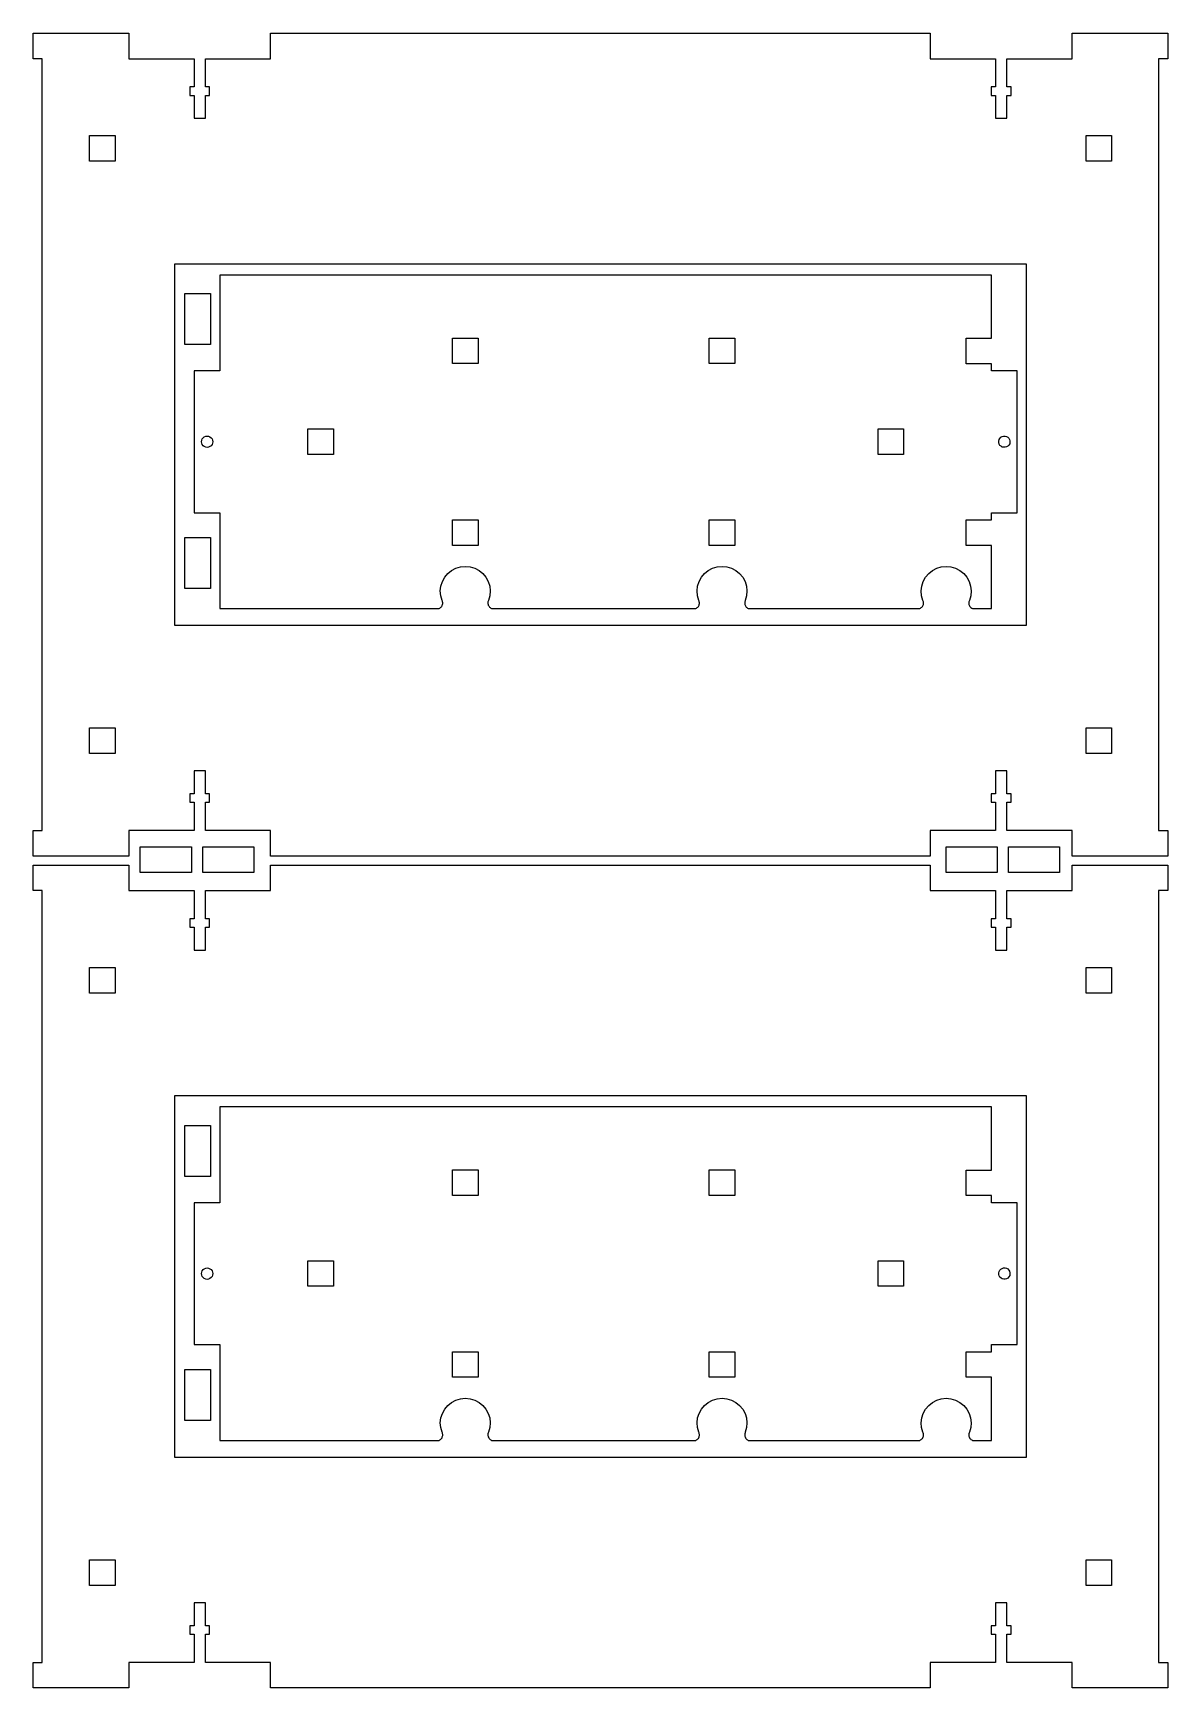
# Model space of a CAD drawing. Extents: x 5 to 2395, y 3 to 1197.
# Drawn here: x 5 to 805, y 18 to 1184 of the extents above; entities that cross this region are included whole.
import ezdxf

# ---------------------------------------------------------------- set-up
doc = ezdxf.new("R2010")
doc.units = 0
doc.layers.add('RACK_CUTOUT_18MM_OSB', color=18, linetype='CONTINUOUS')

msp = doc.modelspace()

# ---------------------------------------------------------------- linework, layer by layer
at = {"layer": 'RACK_CUTOUT_18MM_OSB'}
for points in [[(4.6, 603.8), (4.6, 621.8), (11.1, 621.8), (11.1, 1165.8), (4.6, 1165.8), (4.6, 1183.8), (72.1, 1183.8), (72.1, 1165.8), (118.1, 1165.8), (118.1, 1145.9), (115.1, 1145.9), (115.1, 1139.9), (118.1, 1139.9), (118.1, 1123.8), (126.1, 1123.8), (126.1, 1139.9), (129.1, 1139.9), (129.1, 1145.9), (126.1, 1145.9), (126.1, 1165.8), (172.1, 1165.8), (172.1, 1183.8), (637.1, 1183.8), (637.1, 1165.8), (683.1, 1165.8), (683.1, 1145.9), (680.1, 1145.9), (680.1, 1139.9), (683.1, 1139.9), (683.1, 1123.8), (691.1, 1123.8), (691.1, 1139.9), (694.1, 1139.9), (694.1, 1145.9), (691.1, 1145.9), (691.1, 1165.8), (737.1, 1165.8), (737.1, 1183.8), (804.6, 1183.8), (804.6, 1165.8), (798.1, 1165.8), (798.1, 621.8), (804.6, 621.8), (804.6, 603.8), (737.1, 603.8), (737.1, 621.8), (691.1, 621.8), (691.1, 641.7), (694.1, 641.7), (694.1, 647.7), (691.1, 647.7), (691.1, 663.8), (683.1, 663.8), (683.1, 647.7), (680.1, 647.7), (680.1, 641.7), (683.1, 641.7), (683.1, 621.8), (637.1, 621.8), (637.1, 603.8), (172.1, 603.8), (172.1, 621.8), (126.1, 621.8), (126.1, 641.7), (129.1, 641.7), (129.1, 647.7), (126.1, 647.7), (126.1, 663.8), (118.1, 663.8), (118.1, 647.7), (115.1, 647.7), (115.1, 641.7), (118.1, 641.7), (118.1, 621.8), (72.1, 621.8), (72.1, 603.8)], [(62.4, 1093.6), (44.4, 1093.6), (44.4, 1111.6), (62.4, 1111.6)], [(764.9, 1111.6), (764.9, 1093.6), (746.9, 1093.6), (746.9, 1111.6)], [(104.6, 766.3), (104.6, 1021.3), (704.6, 1021.3), (704.6, 766.3)], [(118.3, 845.8), (136.3, 845.8), (136.3, 778.3), (290.8, 778.3), (291.3, 778.6), (291.8, 778.9), (292.2, 779.3), (292.6, 779.7), (292.9, 780.2), (293.1, 780.7), (293.3, 781.2), (293.4, 781.8), (293.4, 782.4), (293.3, 782.9), (293.2, 783.5), (292.9, 784), (292, 787.3), (291.7, 790.7), (292.1, 794.1), (293.2, 797.3), (294.8, 800.3), (297, 802.9), (299.6, 805.1), (302.7, 806.7), (305.9, 807.6), (309.3, 808), (312.7, 807.6), (316, 806.7), (319, 805.1), (321.7, 802.9), (323.9, 800.3), (325.5, 797.3), (326.5, 794.1), (326.9, 790.7), (326.6, 787.3), (325.7, 784), (325.5, 783.5), (325.3, 782.9), (325.3, 782.4), (325.3, 781.8), (325.4, 781.2), (325.5, 780.7), (325.8, 780.2), (326.1, 779.7), (326.4, 779.3), (326.8, 778.9), (327.3, 778.6), (327.8, 778.3), (471.8, 778.3), (472.3, 778.6), (472.8, 778.9), (473.2, 779.3), (473.6, 779.7), (473.9, 780.2), (474.1, 780.7), (474.3, 781.2), (474.4, 781.8), (474.4, 782.4), (474.3, 782.9), (474.2, 783.5), (473.9, 784), (473, 787.3), (472.7, 790.7), (473.1, 794.1), (474.2, 797.3), (475.8, 800.3), (478, 802.9), (480.6, 805.1), (483.7, 806.7), (486.9, 807.6), (490.3, 808), (493.7, 807.6), (497, 806.7), (500, 805.1), (502.7, 802.9), (504.9, 800.3), (506.5, 797.3), (507.5, 794.1), (507.9, 790.7), (507.6, 787.3), (506.7, 784), (506.5, 783.5), (506.3, 782.9), (506.3, 782.4), (506.3, 781.8), (506.4, 781.2), (506.5, 780.7), (506.8, 780.2), (507.1, 779.7), (507.4, 779.3), (507.8, 778.9), (508.3, 778.6), (508.8, 778.3), (629.8, 778.3), (630.3, 778.6), (630.8, 778.9), (631.2, 779.3), (631.6, 779.7), (631.9, 780.2), (632.1, 780.7), (632.3, 781.2), (632.4, 781.8), (632.4, 782.4), (632.3, 782.9), (632.2, 783.5), (631.9, 784), (631, 787.3), (630.7, 790.7), (631.1, 794.1), (632.2, 797.3), (633.8, 800.3), (636, 802.9), (638.6, 805.1), (641.7, 806.7), (644.9, 807.6), (648.3, 808), (651.7, 807.6), (655, 806.7), (658, 805.1), (660.7, 802.9), (662.9, 800.3), (664.5, 797.3), (665.5, 794.1), (665.9, 790.7), (665.6, 787.3), (664.7, 784), (664.5, 783.5), (664.3, 782.9), (664.3, 782.4), (664.3, 781.8), (664.4, 781.2), (664.5, 780.7), (664.8, 780.2), (665.1, 779.7), (665.4, 779.3), (665.8, 778.9), (666.3, 778.6), (666.8, 778.3), (680.3, 778.3), (680.3, 822.8), (662.3, 822.8), (662.3, 840.8), (680.3, 840.8), (680.3, 845.8), (698.3, 845.8), (698.3, 945.8), (680.3, 945.8), (680.3, 950.8), (662.3, 950.8), (662.3, 968.8), (680.3, 968.8), (680.3, 1013.3), (136.3, 1013.3), (136.3, 945.8), (118.3, 945.8)], [(111.6, 964.3), (111.6, 1000.3), (129.6, 1000.3), (129.6, 964.3)], [(318.3, 950.9), (300.3, 950.9), (300.3, 968.9), (318.3, 968.9)], [(499.3, 968.9), (499.3, 950.9), (481.3, 950.9), (481.3, 968.9)], [(125.3, 892.4), (124.5, 893), (123.9, 893.8), (123.5, 894.8), (123.3, 895.8), (123.5, 896.9), (123.9, 897.8), (124.5, 898.7), (125.3, 899.3), (126.3, 899.7), (127.3, 899.8), (128.4, 899.7), (129.3, 899.3), (130.2, 898.7), (130.8, 897.8), (131.2, 896.9), (131.3, 895.8), (131.2, 894.8), (130.8, 893.8), (130.2, 893), (129.3, 892.4), (128.4, 892), (127.3, 891.8), (126.3, 892)], [(216.3, 904.9), (216.3, 886.9), (198.3, 886.9), (198.3, 904.9)], [(618.3, 886.9), (600.3, 886.9), (600.3, 904.9), (618.3, 904.9)], [(687.9, 892.1), (687, 892.6), (686.2, 893.3), (685.7, 894.2), (685.4, 895.2), (685.4, 896.3), (685.6, 897.3), (686.1, 898.2), (686.8, 899), (687.7, 899.5), (688.7, 899.8), (689.8, 899.8), (690.8, 899.6), (691.7, 899.1), (692.5, 898.3), (693, 897.5), (693.3, 896.5), (693.3, 895.4), (693.1, 894.4), (692.6, 893.5), (691.8, 892.7), (690.9, 892.2), (689.9, 891.9), (688.9, 891.9)], [(300.3, 840.8), (318.3, 840.8), (318.3, 822.8), (300.3, 822.8)], [(481.3, 840.8), (499.3, 840.8), (499.3, 822.8), (481.3, 822.8)], [(111.6, 792.3), (111.6, 828.3), (129.6, 828.3), (129.6, 792.3)], [(62.4, 694.1), (62.4, 676.1), (44.4, 676.1), (44.4, 694.1)], [(746.9, 676.1), (746.9, 694.1), (764.9, 694.1), (764.9, 676.1)], [(80.2, 592.3), (80.2, 610.3), (116.2, 610.3), (116.2, 592.3)], [(124.2, 592.3), (124.2, 610.3), (160.2, 610.3), (160.2, 592.3)], [(648.2, 592.3), (648.2, 610.3), (684.2, 610.3), (684.2, 592.3)], [(692.2, 592.3), (692.2, 610.3), (728.2, 610.3), (728.2, 592.3)], [(4.6, 17.5), (4.6, 35.5), (11.1, 35.5), (11.1, 579.5), (4.6, 579.5), (4.6, 597.5), (72.1, 597.5), (72.1, 579.5), (118.1, 579.5), (118.1, 559.6), (115.1, 559.6), (115.1, 553.6), (118.1, 553.6), (118.1, 537.5), (126.1, 537.5), (126.1, 553.6), (129.1, 553.6), (129.1, 559.6), (126.1, 559.6), (126.1, 579.5), (172.1, 579.5), (172.1, 597.5), (637.1, 597.5), (637.1, 579.5), (683.1, 579.5), (683.1, 559.6), (680.1, 559.6), (680.1, 553.6), (683.1, 553.6), (683.1, 537.5), (691.1, 537.5), (691.1, 553.6), (694.1, 553.6), (694.1, 559.6), (691.1, 559.6), (691.1, 579.5), (737.1, 579.5), (737.1, 597.5), (804.6, 597.5), (804.6, 579.5), (798.1, 579.5), (798.1, 35.5), (804.6, 35.5), (804.6, 17.5), (737.1, 17.5), (737.1, 35.5), (691.1, 35.5), (691.1, 55.4), (694.1, 55.4), (694.1, 61.4), (691.1, 61.4), (691.1, 77.5), (683.1, 77.5), (683.1, 61.4), (680.1, 61.4), (680.1, 55.4), (683.1, 55.4), (683.1, 35.5), (637.1, 35.5), (637.1, 17.5), (172.1, 17.5), (172.1, 35.5), (126.1, 35.5), (126.1, 55.4), (129.1, 55.4), (129.1, 61.4), (126.1, 61.4), (126.1, 77.5), (118.1, 77.5), (118.1, 61.4), (115.1, 61.4), (115.1, 55.4), (118.1, 55.4), (118.1, 35.5), (72.1, 35.5), (72.1, 17.5)], [(62.4, 507.3), (44.4, 507.3), (44.4, 525.3), (62.4, 525.3)], [(764.9, 525.3), (764.9, 507.3), (746.9, 507.3), (746.9, 525.3)], [(104.6, 180), (104.6, 435), (704.6, 435), (704.6, 180)], [(118.3, 259.5), (136.3, 259.5), (136.3, 192), (290.8, 192), (291.3, 192.3), (291.8, 192.6), (292.2, 193), (292.6, 193.4), (292.9, 193.9), (293.1, 194.4), (293.3, 194.9), (293.4, 195.5), (293.4, 196.1), (293.3, 196.6), (293.2, 197.2), (292.9, 197.7), (292, 201), (291.7, 204.4), (292.1, 207.8), (293.2, 211), (294.8, 214), (297, 216.6), (299.6, 218.8), (302.7, 220.4), (305.9, 221.3), (309.3, 221.7), (312.7, 221.3), (316, 220.4), (319, 218.8), (321.7, 216.6), (323.9, 214), (325.5, 211), (326.5, 207.8), (326.9, 204.4), (326.6, 201), (325.7, 197.7), (325.5, 197.2), (325.3, 196.6), (325.3, 196.1), (325.3, 195.5), (325.4, 194.9), (325.5, 194.4), (325.8, 193.9), (326.1, 193.4), (326.4, 193), (326.8, 192.6), (327.3, 192.3), (327.8, 192), (471.8, 192), (472.3, 192.3), (472.8, 192.6), (473.2, 193), (473.6, 193.4), (473.9, 193.9), (474.1, 194.4), (474.3, 194.9), (474.4, 195.5), (474.4, 196.1), (474.3, 196.6), (474.2, 197.2), (473.9, 197.7), (473, 201), (472.7, 204.4), (473.1, 207.8), (474.2, 211), (475.8, 214), (478, 216.6), (480.6, 218.8), (483.7, 220.4), (486.9, 221.3), (490.3, 221.7), (493.7, 221.3), (497, 220.4), (500, 218.8), (502.7, 216.6), (504.9, 214), (506.5, 211), (507.5, 207.8), (507.9, 204.4), (507.6, 201), (506.7, 197.7), (506.5, 197.2), (506.3, 196.6), (506.3, 196.1), (506.3, 195.5), (506.4, 194.9), (506.5, 194.4), (506.8, 193.9), (507.1, 193.4), (507.4, 193), (507.8, 192.6), (508.3, 192.3), (508.8, 192), (629.8, 192), (630.3, 192.3), (630.8, 192.6), (631.2, 193), (631.6, 193.4), (631.9, 193.9), (632.1, 194.4), (632.3, 194.9), (632.4, 195.5), (632.4, 196.1), (632.3, 196.6), (632.2, 197.2), (631.9, 197.7), (631, 201), (630.7, 204.4), (631.1, 207.8), (632.2, 211), (633.8, 214), (636, 216.6), (638.6, 218.8), (641.7, 220.4), (644.9, 221.3), (648.3, 221.7), (651.7, 221.3), (655, 220.4), (658, 218.8), (660.7, 216.6), (662.9, 214), (664.5, 211), (665.5, 207.8), (665.9, 204.4), (665.6, 201), (664.7, 197.7), (664.5, 197.2), (664.3, 196.6), (664.3, 196.1), (664.3, 195.5), (664.4, 194.9), (664.5, 194.4), (664.8, 193.9), (665.1, 193.4), (665.4, 193), (665.8, 192.6), (666.3, 192.3), (666.8, 192), (680.3, 192), (680.3, 236.5), (662.3, 236.5), (662.3, 254.5), (680.3, 254.5), (680.3, 259.5), (698.3, 259.5), (698.3, 359.5), (680.3, 359.5), (680.3, 364.5), (662.3, 364.5), (662.3, 382.5), (680.3, 382.5), (680.3, 427), (136.3, 427), (136.3, 359.5), (118.3, 359.5)], [(111.6, 378), (111.6, 414), (129.6, 414), (129.6, 378)], [(318.3, 364.6), (300.3, 364.6), (300.3, 382.6), (318.3, 382.6)], [(499.3, 382.6), (499.3, 364.6), (481.3, 364.6), (481.3, 382.6)], [(216.3, 318.6), (216.3, 300.6), (198.3, 300.6), (198.3, 318.6)], [(618.3, 300.6), (600.3, 300.6), (600.3, 318.6), (618.3, 318.6)], [(125.3, 306.1), (124.5, 306.7), (123.9, 307.5), (123.5, 308.5), (123.3, 309.5), (123.5, 310.6), (123.9, 311.5), (124.5, 312.4), (125.3, 313), (126.3, 313.4), (127.3, 313.5), (128.4, 313.4), (129.3, 313), (130.2, 312.4), (130.8, 311.5), (131.2, 310.6), (131.3, 309.5), (131.2, 308.5), (130.8, 307.5), (130.2, 306.7), (129.3, 306.1), (128.4, 305.7), (127.3, 305.5), (126.3, 305.7)], [(687.9, 305.8), (687, 306.3), (686.2, 307), (685.7, 307.9), (685.4, 308.9), (685.4, 310), (685.6, 311), (686.1, 311.9), (686.8, 312.7), (687.7, 313.2), (688.7, 313.5), (689.8, 313.5), (690.8, 313.3), (691.7, 312.8), (692.5, 312), (693, 311.2), (693.3, 310.2), (693.3, 309.1), (693.1, 308.1), (692.6, 307.2), (691.8, 306.4), (690.9, 305.9), (689.9, 305.6), (688.9, 305.6)], [(300.3, 254.5), (318.3, 254.5), (318.3, 236.5), (300.3, 236.5)], [(481.3, 254.5), (499.3, 254.5), (499.3, 236.5), (481.3, 236.5)], [(111.6, 206), (111.6, 242), (129.6, 242), (129.6, 206)], [(62.4, 107.8), (62.4, 89.8), (44.4, 89.8), (44.4, 107.8)], [(746.9, 89.8), (746.9, 107.8), (764.9, 107.8), (764.9, 89.8)]]:
    msp.add_lwpolyline(points, close=True, dxfattribs=at)

doc.saveas('drawing.dxf')
